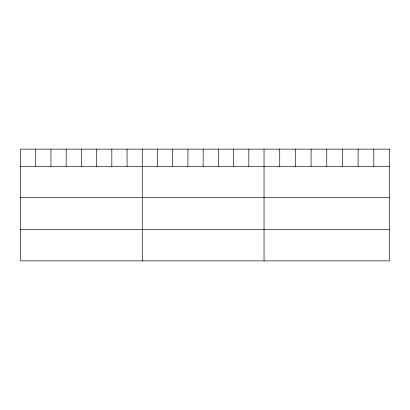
<?xml version="1.0" encoding="UTF-8"?>
<svg xmlns="http://www.w3.org/2000/svg" width="410" height="410" viewBox="0 0 410 410"><rect width="100%" height="100%" fill="white"/><g stroke="black" fill="none" stroke-linecap="round" stroke-linejoin="round"><path stroke-width="0.61" d="M20.5 166.404L389.5 166.404M20.5 197.574L389.5 197.574M20.5 229.692L389.5 229.692M373.817 149.137L373.817 166.404M358.135 149.137L358.135 166.404M342.452 149.137L342.452 166.404M326.77 149.137L326.77 166.404M311.087 149.137L311.087 166.404M295.405 149.137L295.405 166.404M279.722 149.137L279.722 166.404M264.04 149.137L264.04 260.862M248.819 149.137L248.819 166.404M233.597 149.137L233.597 166.404M218.376 149.137L218.376 166.404M203.155 149.137L203.155 166.404M187.934 149.137L187.934 166.404M172.712 149.137L172.712 166.404M157.491 149.137L157.491 166.404M142.27 149.137L142.27 260.862M127.049 149.137L127.049 166.404M111.827 149.137L111.827 166.404M96.606 149.137L96.606 166.404M81.385 149.137L81.385 166.404M66.164 149.137L66.164 166.404M50.942 149.137L50.942 166.404M35.721 149.137L35.721 166.404M389.5 149.137L20.5 149.137L20.5 260.862L389.5 260.862L389.5 149.137"/></g></svg>
